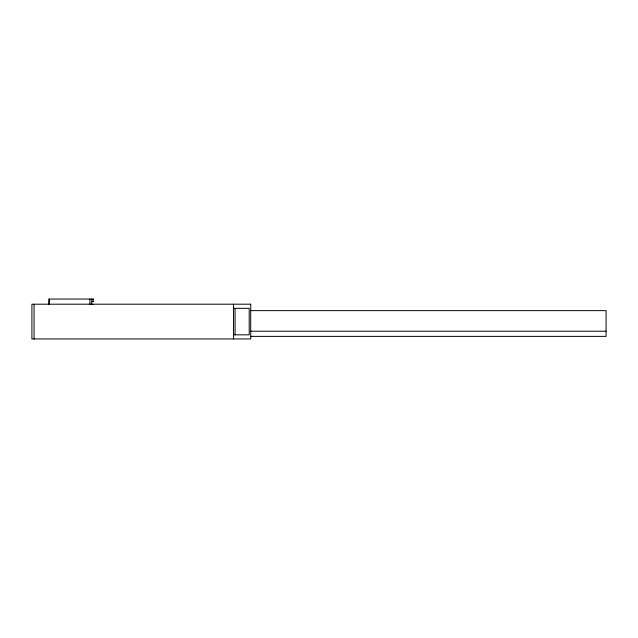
<?xml version="1.0" encoding="UTF-8"?>
<svg xmlns="http://www.w3.org/2000/svg" width="638" height="638" viewBox="0 0 638 638"><rect width="100%" height="100%" fill="white"/><g stroke="black" fill="none" stroke-linecap="round" stroke-linejoin="round"><path stroke-width="0.96" d="M93.427 299.055L48.831 299.055L48.831 304.198M91.776 301.622L93.427 301.622M234.298 308.321L249.203 308.321L249.203 334.83L234.298 334.83M250.407 310.634L606.1 310.634L606.1 336.378L250.407 336.378M250.407 331.226L606.1 331.226M91.154 304.031L93.044 304.629M235.071 308.321L235.071 334.83M233.54 304.198L233.54 338.945M93.108 299.055L93.108 301.622M91.776 299.055L91.776 304.198M89.87 299.055L89.87 304.198M49.349 299.055L49.349 304.198M34.069 304.198L34.069 338.945M250.726 304.198L31.9 304.198L31.9 338.945L250.726 338.945L250.726 304.198"/></g></svg>
